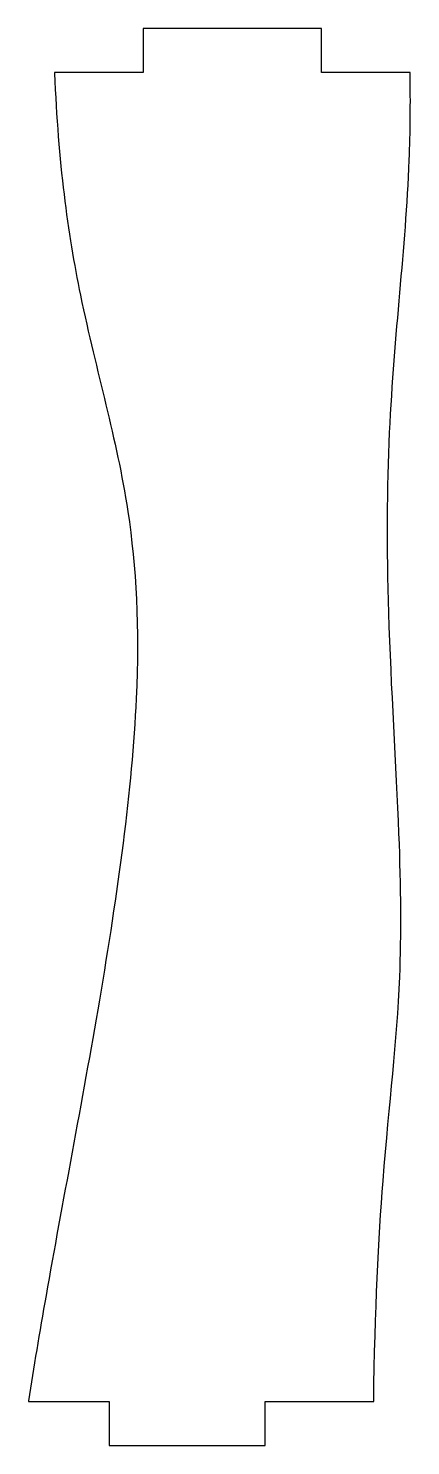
# Model space of a CAD drawing. Header units: millimetres. Extents: x -8.6 to 8.6, y -32 to 32.
import ezdxf

# ---------------------------------------------------------------- set-up
doc = ezdxf.new("R2010")
doc.units = ezdxf.units.MM
doc.layers.get('0').update_dxf_attribs({"linetype": 'CONTINUOUS'})

msp = doc.modelspace()

# ---------------------------------------------------------------- linework, layer by layer
for p, q in [((4.605, 32.025), (-3.445, 32.025)), ((-3.445, 32.025), (-3.445, 30.025)), ((4.605, 30.025), (4.605, 32.025)), ((-3.445, 30.025), (-7.446, 30.025)), ((8.604, 30.025), (4.605, 30.025)), ((-8.63, -30.025), (-4.984, -30.025)), ((-4.984, -30.025), (-4.984, -32.025)), ((2.066, -32.025), (2.066, -30.025)), ((2.066, -30.025), (6.964, -30.025)), ((-4.984, -32.025), (2.066, -32.025))]:
    msp.add_line(p, q)
for points, knots in [([(-7.446, 30.025), (-7.446, 30.016), (-7.446, 30.008), (-7.445, 29.999), (-7.295, 25.992), (-6.852, 22.752), (-6.278, 19.962), (-5.55, 16.421), (-4.646, 13.539), (-4.139, 10.196), (-3.761, 7.698), (-3.615, 4.921), (-3.761, 1.739), (-3.948, -2.34), (-4.607, -7.074), (-5.425, -11.891), (-6.21, -16.506), (-7.113, -21.147), (-7.834, -25.239), (-8.129, -26.918), (-8.395, -28.508), (-8.626, -29.996), (-8.627, -30.006), (-8.629, -30.015), (-8.63, -30.025)], [-0.000355, -0.000355, -0.000355, -0.000355, 0, 0, 0, 0.164529, 0.164529, 0.164529, 0.373397, 0.373397, 0.373397, 0.529503, 0.529503, 0.529503, 0.729606, 0.729606, 0.729606, 0.921332, 0.921332, 0.921332, 1, 1, 1, 1.000508, 1.000508, 1.000508, 1.000508]), ([(6.964, -30.025), (6.964, -30.017), (6.964, -30.009), (6.964, -30), (7.019, -25.86), (7.18, -22.656), (7.384, -20.064), (7.671, -16.403), (8.018, -13.872), (8.14, -10.837), (8.216, -8.939), (8.2, -6.821), (8.103, -4.368), (7.983, -1.313), (7.751, 2.235), (7.644, 5.607), (7.551, 8.539), (7.567, 11.281), (7.683, 13.759), (7.894, 18.285), (8.408, 21.982), (8.566, 26.076), (8.615, 27.34), (8.63, 28.643), (8.605, 30), (8.604, 30.009), (8.604, 30.017), (8.604, 30.025)], [-1.00026, -1.00026, -1.00026, -1.00026, -1, -1, -1, -0.86904, -0.86904, -0.86904, -0.684066, -0.684066, -0.684066, -0.568423, -0.568423, -0.568423, -0.42446, -0.42446, -0.42446, -0.299262, -0.299262, -0.299262, -0.07061, -0.07061, -0.07061, 0, 0, 0, 0.000426, 0.000426, 0.000426, 0.000426])]:
    msp.add_open_spline(points, degree=3, knots=knots)

doc.saveas('drawing.dxf')
